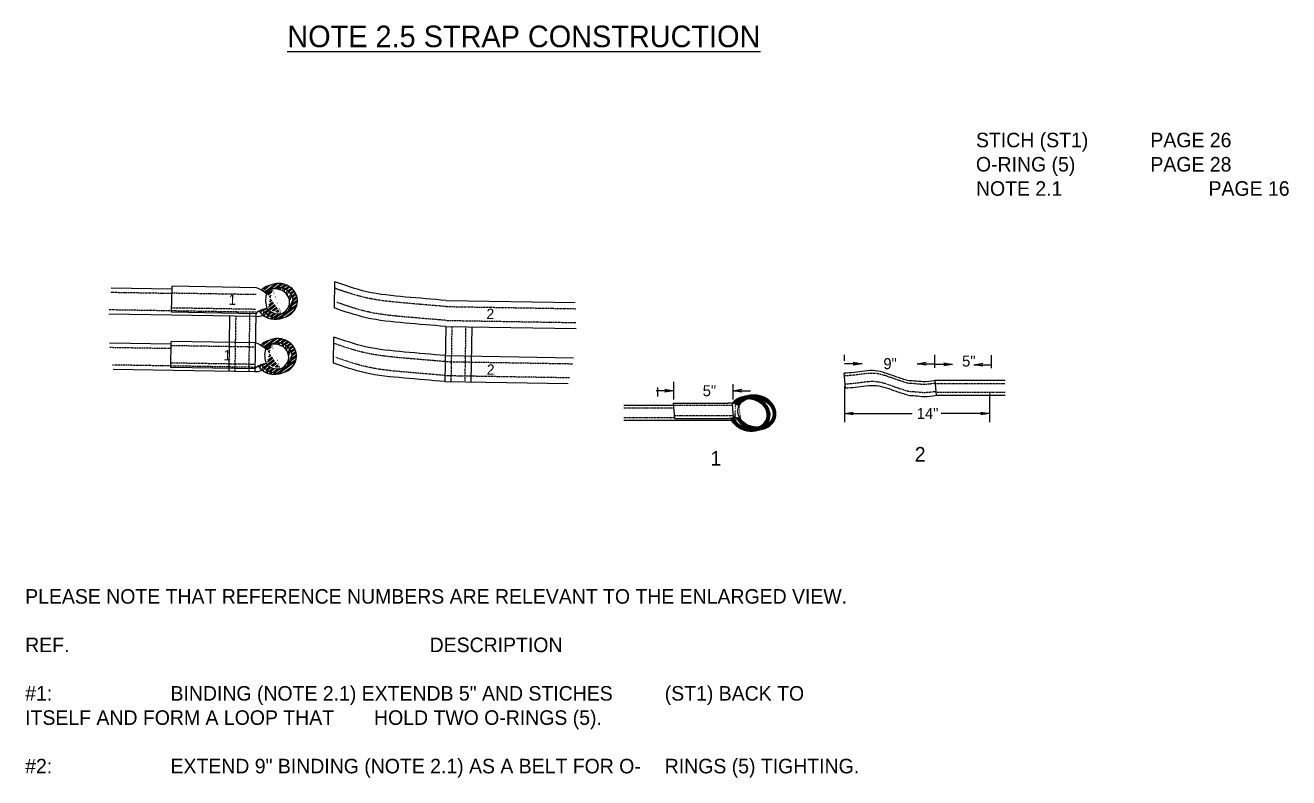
# Model space of a CAD drawing. Header units: inches. Extents: x -1914 to 19746, y -1697 to -663.
# Drawn here: x 3864.3 to 4151.1, y -1459.4 to -1288.6 of the extents above; entities that cross this region are included whole.
import ezdxf

# ---------------------------------------------------------------- set-up
doc = ezdxf.new("R2010")
doc.units = ezdxf.units.IN
doc.header["$MEASUREMENT"] = 0
doc.linetypes.add('HIDDEN', pattern=[0.375, 0.25, -0.125])
for name, color, linetype in [('FRAME 025', 7, 'Continuous'), ('Object', 7, 'Continuous'), ('PEN2', 95, 'Continuous'), ('STECH', 7, 'HIDDEN'), ('TEXT', 7, 'Continuous'), ('WEBB', 5, 'Continuous')]:
    doc.layers.add(name, color=color, linetype=linetype)
pattern_1 = [(45, (2722.417940778496, -1313.246540020826), (-0.2651650429449553, 0.2651650429449554), []), (45, (2722.417940778496, -1313.059040020826), (-0.2651650429449553, 0.2651650429449554), [])]

# ---------------------------------------------------------------- blocks, each defined once
blk = doc.blocks.new('_OPEN')
at = {"color": 0, "linetype": 'ByBlock'}
for p, q in [((-1, 0.1666666666666667), (0, 0)), ((0, 0), (-1, -0.1666666666666667)), ((0, 0), (-1, 0))]:
    blk.add_line(p, q, dxfattribs=at)

msp = doc.modelspace()

# ---------------------------------------------------------------- hatches: boundary and pattern name
at = {"layer": 'Object'}
h = msp.add_hatch(dxfattribs=at)
h.set_pattern_fill('STEEL', color=256, scale=7.875, angle=21.74594133471755, style=0)
h.set_pattern_definition([(66.74594133471754, (-9701.074452430457, 3009.115861400337), (-0.9044075696360754, 0.3886400501877895), []), (66.74594133471754, (-9701.256803785713, 3009.573022770525), (-0.9044075696360754, 0.3886400501877895), [])])
edge = h.paths.add_edge_path()
edge.add_spline(control_points=[(3922.822442128996, -1355.006321702015), (3921.959762038792, -1355.193054926212), (3921.038375919739, -1355.126596666197), (3919.36119738317, -1354.491612996479), (3918.614549081291, -1353.902347538926), (3918.136940553317, -1353.143442966757), (3918.136526423008, -1353.142784464937), (3918.136112504306, -1353.142125837344)], knot_values=[3.671411641015162, 3.671411641015162, 3.671411641015162, 3.671411641015162, 4.307589330311941, 4.307589330311941, 4.967161628472229, 4.967161628472229, 4.96773432703916, 4.96773432703916, 4.96773432703916, 4.96773432703916], degree=3, periodic=0)
edge.add_arc((3919.20142879133, -1356.523054954764), 3.544796254853861, 107.4894163604706, 120.7984482440348)
edge.add_spline(control_points=[(3917.386423626383, -1353.478167971697), (3917.623603756172, -1353.835084898706), (3917.921116168856, -1354.152569166954), (3918.261197012482, -1354.42000216782)], knot_values=[3.695136360913526, 3.695136360913526, 3.695136360913526, 3.695136360913526, 4.01059126026386, 4.01059126026386, 4.01059126026386, 4.01059126026386], degree=3, periodic=0)
edge.add_spline(control_points=[(3918.261197012482, -1354.42000216782), (3918.607218508967, -1354.692106783249), (3918.99730862678, -1354.912396231879), (3920.266486137718, -1355.392909770449), (3921.225489000493, -1355.452459587628), (3922.357304578103, -1355.181602883733), (3922.594189493204, -1355.103359216622), (3922.822442128996, -1355.006321702016)], knot_values=[4.01059126026386, 4.01059126026386, 4.01059126026386, 4.01059126026386, 4.331556637742382, 4.331556637742382, 4.99112893590267, 4.99112893590267, 5.170611964407131, 5.170611964407131, 5.170611964407131, 5.170611964407131], degree=3, periodic=0)
edge = h.paths.add_edge_path()
edge.add_ellipse((3921.831193174716, -1351.173487073042), major_axis=(3.287416700117855, -0.0549415370004946), ratio=0.8981863060654416, start_angle=283.0778511501356, end_angle=477.9644723641135)
edge.add_ellipse((3921.02902213764, -1351.428335624154), major_axis=(3.287416700117855, -0.0549415370004946), ratio=0.8981863060654416, start_angle=297.9644723640812, end_angle=463.0778511501823, ccw=False)
edge = h.paths.add_edge_path()
edge.add_spline(control_points=[(3918.27485001829, -1348.984783825318), (3918.456790236347, -1348.731746725793), (3918.669088123512, -1348.499302374365), (3919.24176350686, -1348.005309545073), (3919.625429564921, -1347.770479917114), (3920.037115267083, -1347.596196250084)], knot_values=[8.312373289872625, 8.312373289872625, 8.312373289872625, 8.312373289872625, 8.541552787916967, 8.541552787916967, 8.865204548485444, 8.865204548485444, 8.865204548485444, 8.865204548485444], degree=3, periodic=0)
edge.add_spline(control_points=[(3920.037115267083, -1347.596196250083), (3919.323255346511, -1347.752299770827), (3918.649747033263, -1348.078877652811), (3918.032256168779, -1348.611528554312), (3917.962502928734, -1348.676242381625), (3917.895210208459, -1348.743307135069)], knot_values=[1.826315613440295, 1.826315613440295, 1.826315613440295, 1.826315613440295, 2.352839743261517, 2.352839743261517, 2.422409424560479, 2.422409424560479, 2.422409424560479, 2.422409424560479], degree=3, periodic=0)
edge.add_arc((3914.431182904797, -1354.608475130763), 6.811731114647802, 55.648267690501484, 59.43347323823849, ccw=False)
h = msp.add_hatch(dxfattribs=at)
h.set_pattern_fill('STEEL', color=256, scale=5.90625, angle=171.7459413347175, style=0)
h.set_pattern_definition([(216.7459413347175, (-9701.074452430457, 3009.115861400337), (0.4416899291894176, -0.5915819559065421), []), (216.7459413347175, (-9701.127447264724, 3008.750544621957), (0.4416899291894176, -0.5915819559065421), [])])
edge = h.paths.add_edge_path()
edge.add_spline(control_points=[(3922.822442128996, -1355.006321702015), (3922.854166069686, -1354.999454830046), (3922.885810621912, -1354.992245565924), (3923.807075954242, -1354.771775998033), (3924.626253980858, -1354.284656894038), (3925.761339652352, -1352.940139819211), (3926.088582471335, -1352.098418955305), (3926.10284742896, -1351.244877855432), (3926.111285343541, -1350.739996797697), (3926.012785402398, -1350.233879773065), (3925.47371240583, -1348.942244165927), (3924.828649929132, -1348.246604384113), (3923.239954049059, -1347.362409135388), (3922.299534256435, -1347.170595053218), (3920.921882698072, -1347.299638891886), (3920.464406878738, -1347.415305952997), (3920.037115267083, -1347.596196250084)], knot_values=[4.96773432703916, 4.96773432703916, 4.96773432703916, 4.96773432703916, 4.99112893590267, 4.99112893590267, 5.650701234062958, 5.650701234062958, 6.283185307179586, 6.283185307179586, 6.283185307179586, 6.657308155960239, 6.657308155960239, 7.316880454120526, 7.316880454120526, 7.976452752280815, 7.976452752280815, 8.312373289872625, 8.312373289872625, 8.312373289872625, 8.312373289872625], degree=3, periodic=0)
edge.add_spline(control_points=[(3920.037115267083, -1347.596196250084), (3919.625429564921, -1347.770479917114), (3919.24176350686, -1348.005309545073), (3918.669088123512, -1348.499302374365), (3918.456790236347, -1348.731746725793), (3918.27485001829, -1348.984783825318)], knot_values=[8.312373289872625, 8.312373289872625, 8.312373289872625, 8.312373289872625, 8.636025050441102, 8.636025050441102, 8.865204548485444, 8.865204548485444, 8.865204548485444, 8.865204548485444], degree=3, periodic=0)
edge.add_arc((3914.431182904822, -1354.608475130777), 6.811731114647804, 47.3672740987173, 55.648267690736816, ccw=False)
edge.add_ellipse((3921.831193174716, -1351.173487073042), major_axis=(3.287416700117855, -0.0549415370004946), ratio=0.8981863060654416, start_angle=477.9644723641135, end_angle=508.8024525735498, ccw=False)
edge.add_ellipse((3921.831193174716, -1351.173487073042), major_axis=(3.287416700117855, -0.0549415370004946), ratio=0.8981863060654416, start_angle=283.0778511501356, end_angle=477.9644723641135, ccw=False)
edge.add_ellipse((3921.831193174716, -1351.173487073042), major_axis=(3.287416700117855, -0.0549415370004946), ratio=0.8981863060654416, start_angle=218.7406299957094, end_angle=283.0778511501356, ccw=False)
edge.add_arc((3919.201428791328, -1356.523054954765), 3.544796254853861, 89.43845968713076, 107.489416360411)
edge.add_spline(control_points=[(3918.136112504306, -1353.142125837344), (3918.136526423008, -1353.142784464937), (3918.136940553317, -1353.143442966757), (3918.614549081291, -1353.902347538926), (3919.36119738317, -1354.491612996479), (3921.038375919739, -1355.126596666197), (3921.959762038792, -1355.193054926212), (3922.822442128996, -1355.006321702015)], knot_values=[3.671411641015162, 3.671411641015162, 3.671411641015162, 3.671411641015162, 3.671984339582093, 3.671984339582093, 4.331556637742382, 4.331556637742382, 4.96773432703916, 4.96773432703916, 4.96773432703916, 4.96773432703916], degree=3, periodic=0)
h = msp.add_hatch(dxfattribs=at)
h.set_pattern_fill('STEEL', color=256, scale=7.875, angle=21.74594133471755, style=0)
h.set_pattern_definition([(66.74594133471754, (-9701.28333173699, 2996.617606744774), (-0.9044075696360754, 0.3886400501877895), []), (66.74594133471754, (-9701.465683092247, 2997.074768114962), (-0.9044075696360754, 0.3886400501877895), [])])
edge = h.paths.add_edge_path()
edge.add_spline(control_points=[(3922.613562822458, -1367.504576357577), (3921.750882732254, -1367.691309581775), (3920.829496613203, -1367.62485132176), (3919.152318076634, -1366.989867652042), (3918.405669774755, -1366.400602194489), (3917.928061246781, -1365.641697622319), (3917.927647116472, -1365.6410391205), (3917.92723319777, -1365.640380492907)], knot_values=[3.671411641015162, 3.671411641015162, 3.671411641015162, 3.671411641015162, 4.307589330311941, 4.307589330311941, 4.967161628472229, 4.967161628472229, 4.96773432703916, 4.96773432703916, 4.96773432703916, 4.96773432703916], degree=3, periodic=0)
edge.add_arc((3918.992549484794, -1369.021309610327), 3.544796254853861, 107.4894163604706, 120.7984482440348)
edge.add_spline(control_points=[(3917.177544319848, -1365.97642262726), (3917.414724449636, -1366.333339554269), (3917.712236862322, -1366.650823822517), (3918.052317705944, -1366.918256823382)], knot_values=[3.695136360913526, 3.695136360913526, 3.695136360913526, 3.695136360913526, 4.01059126026386, 4.01059126026386, 4.01059126026386, 4.01059126026386], degree=3, periodic=0)
edge.add_spline(control_points=[(3918.052317705944, -1366.918256823382), (3918.398339202431, -1367.190361438812), (3918.788429320244, -1367.410650887442), (3920.057606831182, -1367.891164426011), (3921.016609693957, -1367.950714243191), (3922.148425271567, -1367.679857539296), (3922.385310186668, -1367.601613872185), (3922.613562822458, -1367.504576357578)], knot_values=[4.01059126026386, 4.01059126026386, 4.01059126026386, 4.01059126026386, 4.331556637742382, 4.331556637742382, 4.99112893590267, 4.99112893590267, 5.170611964407131, 5.170611964407131, 5.170611964407131, 5.170611964407131], degree=3, periodic=0)
edge = h.paths.add_edge_path()
edge.add_ellipse((3921.62231386818, -1363.671741728605), major_axis=(3.287416700117855, -0.0549415370004946), ratio=0.8981863060654416, start_angle=283.0778511501356, end_angle=477.9644723641135)
edge.add_ellipse((3920.820142831104, -1363.926590279716), major_axis=(3.287416700117855, -0.0549415370004946), ratio=0.8981863060654416, start_angle=297.9644723640812, end_angle=463.0778511501823, ccw=False)
edge = h.paths.add_edge_path()
edge.add_spline(control_points=[(3918.065970711754, -1361.483038480881), (3918.247910929811, -1361.230001381356), (3918.460208816976, -1360.997557029928), (3919.032884200322, -1360.503564200636), (3919.416550258386, -1360.268734572677), (3919.828235960547, -1360.094450905647)], knot_values=[8.312373289872625, 8.312373289872625, 8.312373289872625, 8.312373289872625, 8.541552787916967, 8.541552787916967, 8.865204548485444, 8.865204548485444, 8.865204548485444, 8.865204548485444], degree=3, periodic=0)
edge.add_spline(control_points=[(3919.828235960547, -1360.094450905646), (3919.114376039975, -1360.25055442639), (3918.440867726727, -1360.577132308373), (3917.823376862243, -1361.109783209875), (3917.753623622199, -1361.174497037188), (3917.686330901923, -1361.241561790632)], knot_values=[1.826315613440295, 1.826315613440295, 1.826315613440295, 1.826315613440295, 2.352839743261517, 2.352839743261517, 2.422409424560479, 2.422409424560479, 2.422409424560479, 2.422409424560479], degree=3, periodic=0)
edge.add_arc((3914.222303598261, -1367.106729786326), 6.811731114647802, 55.648267690501484, 59.43347323823849, ccw=False)
h = msp.add_hatch(dxfattribs=at)
h.set_pattern_fill('STEEL', color=256, scale=5.90625, angle=171.7459413347175, style=0)
h.set_pattern_definition([(216.7459413347175, (-9701.28333173699, 2996.617606744774), (0.4416899291894176, -0.5915819559065421), []), (216.7459413347175, (-9701.336326571258, 2996.252289966394), (0.4416899291894176, -0.5915819559065421), [])])
edge = h.paths.add_edge_path()
edge.add_spline(control_points=[(3922.613562822458, -1367.504576357577), (3922.645286763151, -1367.497709485609), (3922.676931315376, -1367.490500221487), (3923.598196647707, -1367.270030653596), (3924.417374674322, -1366.782911549601), (3925.552460345816, -1365.438394474774), (3925.879703164799, -1364.596673610868), (3925.893968122424, -1363.743132510995), (3925.902406037005, -1363.23825145326), (3925.803906095862, -1362.732134428628), (3925.264833099294, -1361.44049882149), (3924.619770622596, -1360.744859039676), (3923.031074742521, -1359.860663790951), (3922.0906549499, -1359.668849708781), (3920.713003391536, -1359.797893547449), (3920.255527572202, -1359.913560608559), (3919.828235960547, -1360.094450905647)], knot_values=[4.96773432703916, 4.96773432703916, 4.96773432703916, 4.96773432703916, 4.99112893590267, 4.99112893590267, 5.650701234062958, 5.650701234062958, 6.283185307179586, 6.283185307179586, 6.283185307179586, 6.657308155960239, 6.657308155960239, 7.316880454120526, 7.316880454120526, 7.976452752280815, 7.976452752280815, 8.312373289872625, 8.312373289872625, 8.312373289872625, 8.312373289872625], degree=3, periodic=0)
edge.add_spline(control_points=[(3919.828235960547, -1360.094450905647), (3919.416550258386, -1360.268734572677), (3919.032884200322, -1360.503564200636), (3918.460208816976, -1360.997557029928), (3918.247910929811, -1361.230001381356), (3918.065970711754, -1361.483038480881)], knot_values=[8.312373289872625, 8.312373289872625, 8.312373289872625, 8.312373289872625, 8.636025050441102, 8.636025050441102, 8.865204548485444, 8.865204548485444, 8.865204548485444, 8.865204548485444], degree=3, periodic=0)
edge.add_arc((3914.222303598286, -1367.10672978634), 6.811731114647804, 47.3672740987173, 55.648267690736816, ccw=False)
edge.add_ellipse((3921.62231386818, -1363.671741728605), major_axis=(3.287416700117855, -0.0549415370004946), ratio=0.8981863060654416, start_angle=477.9644723641135, end_angle=508.8024525735498, ccw=False)
edge.add_ellipse((3921.62231386818, -1363.671741728605), major_axis=(3.287416700117855, -0.0549415370004946), ratio=0.8981863060654416, start_angle=283.0778511501356, end_angle=477.9644723641135, ccw=False)
edge.add_ellipse((3921.62231386818, -1363.671741728605), major_axis=(3.287416700117855, -0.0549415370004946), ratio=0.8981863060654416, start_angle=218.7406299957094, end_angle=283.0778511501356, ccw=False)
edge.add_arc((3918.992549484792, -1369.021309610328), 3.544796254853861, 89.43845968713076, 107.489416360411)
edge.add_spline(control_points=[(3917.92723319777, -1365.640380492907), (3917.927647116472, -1365.6410391205), (3917.928061246781, -1365.641697622319), (3918.405669774755, -1366.400602194489), (3919.152318076634, -1366.989867652042), (3920.829496613203, -1367.62485132176), (3921.750882732254, -1367.691309581775), (3922.613562822458, -1367.504576357577)], knot_values=[3.671411641015162, 3.671411641015162, 3.671411641015162, 3.671411641015162, 3.671984339582093, 3.671984339582093, 4.331556637742382, 4.331556637742382, 4.96773432703916, 4.96773432703916, 4.96773432703916, 4.96773432703916], degree=3, periodic=0)
h = msp.add_hatch(dxfattribs=at)
h.set_pattern_fill('STEEL', color=256, scale=3, style=0)
h.set_pattern_definition(pattern_1)
edge = h.paths.add_edge_path()
edge.add_spline(control_points=[(4024.375125884666, -1377.803217997196), (4024.505783919203, -1378.123706016906), (4024.681414384203, -1378.430550211624), (4025.142294448191, -1379.044966574289), (4025.440394776152, -1379.345111608717), (4026.112504982063, -1379.867107202791), (4026.486499459444, -1380.08898106089), (4027.281831950053, -1380.44042966999), (4027.703137871797, -1380.569992738951), (4028.562336172857, -1380.727859195748), (4029.000187596175, -1380.756154841807), (4029.860691779777, -1380.707975063146), (4030.283324850387, -1380.631491038544), (4031.081604812054, -1380.375867660815), (4031.45725575197, -1380.19666115444), (4032.12994676826, -1379.744197868086), (4032.426888618626, -1379.47076916617), (4032.911439011635, -1378.848517129122), (4033.098680256892, -1378.499670680665), (4033.245774632374, -1378.049820698808), (4033.268822551288, -1377.969026110939), (4033.288753440104, -1377.887469646647), (4033.347891660118, -1377.645478224516), (4033.37945646663, -1377.396777729645), (4033.388625226136, -1376.756202359069), (4033.325634643315, -1376.362755762694), (4033.074175170851, -1375.606649396657), (4032.885999886232, -1375.243978594061), (4032.406136011871, -1374.576301605348), (4032.11453314901, -1374.271190412814), (4031.453463286154, -1373.738068115473), (4031.084011932708, -1373.510028901719), (4030.295623814415, -1373.145403646051), (4029.876717648824, -1373.008828531958), (4029.020053477756, -1372.83647136414), (4028.582336760396, -1372.800697748735), (4027.719804281489, -1372.833854744655), (4027.295010586322, -1372.902792619806), (4026.490127953684, -1373.143672012392), (4026.110034675477, -1373.315673666799), (4025.426184011681, -1373.754620152932), (4025.122509641575, -1374.021732334923), (4024.845019849075, -1374.360984219585), (4024.818233643768, -1374.394991971364), (4024.792112645777, -1374.429443767873)], knot_values=[3.67300975260767, 3.67300975260767, 3.67300975260767, 3.67300975260767, 3.921304663959004, 3.921304663959004, 4.208786537082537, 4.208786537082537, 4.496268410206071, 4.496268410206071, 4.783750283329604, 4.783750283329604, 5.071232156453137, 5.071232156453137, 5.35871402957667, 5.35871402957667, 5.646195902700203, 5.646195902700203, 5.933677775823736, 5.933677775823736, 6.221159648947269, 6.221159648947269, 6.283185307179586, 6.283185307179586, 6.283185307179586, 6.467225620532659, 6.467225620532659, 6.754707493656192, 6.754707493656192, 7.042189366779725, 7.042189366779725, 7.329671239903259, 7.329671239903259, 7.617153113026792, 7.617153113026792, 7.904634986150326, 7.904634986150326, 8.192116859273858, 8.192116859273858, 8.479598732397392, 8.479598732397392, 8.767080605520924, 8.767080605520924, 9.054562478644458, 9.054562478644458, 9.08610504268474, 9.08610504268474, 9.08610504268474, 9.08610504268474], degree=3, periodic=0)
edge.add_arc((4024.328812090076, -1378.11001242004), 3.709613592846787, 71.94771459204549, 82.82548890079818, ccw=False)
edge.add_ellipse((4028.744210824818, -1376.776867631587), major_axis=(3.937409418523154, -0.9622299105790116), ratio=0.8119239645371678, start_angle=222.8658756657469, end_angle=515.6699641337136, ccw=False)
edge.add_ellipse((4028.744210824818, -1376.776867631587), major_axis=(3.937409418523154, -0.9622299105790116), ratio=0.8119239645371678, start_angle=213.5657879557408, end_angle=222.8658756657469, ccw=False)
edge.add_arc((4025.361334989753, -1384.900149381799), 7.165126898857303, 92.63920528785297, 97.91131452789533)
at = {"layer": 'Object', "ltscale": 2}
h = msp.add_hatch(dxfattribs=at)
h.set_pattern_fill('STEEL', color=256, scale=3, style=0)
h.set_pattern_definition(pattern_1)
edge = h.paths.add_edge_path()
edge.add_spline(control_points=[(4025.794383381436, -1377.748120818714), (4025.911359745426, -1377.992662634183), (4026.054665154086, -1378.227795574222), (4026.468280545281, -1378.779201642866), (4026.766380873242, -1379.079346677295), (4027.438491079153, -1379.601342271368), (4027.812485556534, -1379.823216129467), (4028.607818047143, -1380.174664738567), (4029.029123968888, -1380.304227807529), (4029.888322269947, -1380.462094264326), (4030.326173693265, -1380.490389910384), (4031.186677876867, -1380.442210131724), (4031.609310947477, -1380.365726107121), (4032.407590909144, -1380.110102729392), (4032.78324184906, -1379.930896223017), (4033.45593286535, -1379.478432936664), (4033.752874715716, -1379.205004234747), (4034.237425108725, -1378.582752197699), (4034.424666353983, -1378.233905749243), (4034.571760729465, -1377.784055767385), (4034.594808648379, -1377.703261179517), (4034.614739537195, -1377.621704715225), (4034.673877757208, -1377.379713293094), (4034.70544256372, -1377.131012798222), (4034.714611323227, -1376.490437427647), (4034.651620740406, -1376.096990831271), (4034.400161267941, -1375.340884465234), (4034.211985983322, -1374.978213662638), (4033.732122108961, -1374.310536673926), (4033.4405192461, -1374.005425481392), (4032.779449383244, -1373.472303184051), (4032.409998029798, -1373.244263970297), (4031.621609911505, -1372.879638714629), (4031.202703745914, -1372.743063600535), (4030.346039574846, -1372.570706432718), (4029.908322857486, -1372.534932817312), (4029.045790378579, -1372.568089813233), (4028.620996683412, -1372.637027688384), (4027.816114050775, -1372.877907080969), (4027.436020772567, -1373.049908735376), (4026.752170108772, -1373.488855221509), (4026.448495738665, -1373.7559674035), (4026.036951275537, -1374.259111081258), (4025.89797189289, -1374.472664844375), (4025.784656382579, -1374.698011481556)], knot_values=[3.727955315211316, 3.727955315211316, 3.727955315211316, 3.727955315211316, 3.921304663959004, 3.921304663959004, 4.208786537082537, 4.208786537082537, 4.496268410206071, 4.496268410206071, 4.783750283329604, 4.783750283329604, 5.071232156453137, 5.071232156453137, 5.35871402957667, 5.35871402957667, 5.646195902700203, 5.646195902700203, 5.933677775823736, 5.933677775823736, 6.221159648947269, 6.221159648947269, 6.283185307179586, 6.283185307179586, 6.283185307179586, 6.467225620532659, 6.467225620532659, 6.754707493656192, 6.754707493656192, 7.042189366779725, 7.042189366779725, 7.329671239903259, 7.329671239903259, 7.617153113026792, 7.617153113026792, 7.904634986150326, 7.904634986150326, 8.192116859273858, 8.192116859273858, 8.479598732397392, 8.479598732397392, 8.767080605520924, 8.767080605520924, 9.054562478644458, 9.054562478644458, 9.240225003139303, 9.240225003139303, 9.240225003139303, 9.240225003139303], degree=3, periodic=0)
edge.add_arc((4024.328812090092, -1378.110012420047), 3.709613592846795, 57.22711579800051, 66.89286018792228, ccw=False)
edge.add_ellipse((4030.070196921908, -1376.511102700164), major_axis=(3.937409418523154, -0.9622299105790116), ratio=0.8119239645371679, start_angle=220.1192884484182, end_angle=529.6636518907746, ccw=False)
edge.add_arc((4025.361334989784, -1384.900149381794), 7.165126898857315, 80.40356553115987, 86.5350264100207)

# ---------------------------------------------------------------- linework, layer by layer
at = {"layer": 'FRAME 025'}
msp.add_ellipse((4030.070196921908, -1376.511102700164), major_axis=(3.937409418523154, -0.9622299105790116), ratio=0.8119239645371679, dxfattribs=at)
for points, knots in [([(4034.614739537195, -1377.621704715225), (4034.673877757208, -1377.379713293094), (4034.70544256372, -1377.131012798222), (4034.714611323227, -1376.490437427647), (4034.651620740406, -1376.096990831271), (4034.400161267941, -1375.340884465234), (4034.211985983322, -1374.978213662638), (4033.732122108961, -1374.310536673926), (4033.4405192461, -1374.005425481392), (4032.779449383244, -1373.472303184051), (4032.409998029798, -1373.244263970297), (4031.621609911505, -1372.879638714629), (4031.202703745914, -1372.743063600535), (4030.346039574846, -1372.570706432718), (4029.908322857486, -1372.534932817312), (4029.045790378579, -1372.568089813233), (4028.620996683412, -1372.637027688384), (4027.816114050775, -1372.877907080969), (4027.436020772567, -1373.049908735376), (4026.752170108772, -1373.488855221509), (4026.448495738665, -1373.7559674035), (4026.036951275537, -1374.259111081258), (4025.89797189289, -1374.472664844375), (4025.784656382579, -1374.698011481556)], [6.283185307179586, 6.283185307179586, 6.283185307179586, 6.283185307179586, 6.467225620532659, 6.467225620532659, 6.754707493656192, 6.754707493656192, 7.042189366779725, 7.042189366779725, 7.329671239903259, 7.329671239903259, 7.617153113026792, 7.617153113026792, 7.904634986150326, 7.904634986150326, 8.192116859273858, 8.192116859273858, 8.479598732397392, 8.479598732397392, 8.767080605520924, 8.767080605520924, 9.054562478644458, 9.054562478644458, 9.240225003139303, 9.240225003139303, 9.240225003139303, 9.240225003139303]), ([(4025.794383381436, -1377.748120818714), (4025.911359745426, -1377.992662634183), (4026.054665154086, -1378.227795574222), (4026.468280545281, -1378.779201642866), (4026.766380873242, -1379.079346677295), (4027.438491079153, -1379.601342271368), (4027.812485556534, -1379.823216129467), (4028.607818047143, -1380.174664738567), (4029.029123968888, -1380.304227807529), (4029.888322269947, -1380.462094264326), (4030.326173693265, -1380.490389910384), (4031.186677876867, -1380.442210131724), (4031.609310947477, -1380.365726107121), (4032.407590909144, -1380.110102729392), (4032.78324184906, -1379.930896223017), (4033.45593286535, -1379.478432936664), (4033.752874715716, -1379.205004234747), (4034.237425108725, -1378.582752197699), (4034.424666353983, -1378.233905749243), (4034.571760729465, -1377.784055767385), (4034.594808648379, -1377.703261179517), (4034.614739537195, -1377.621704715225)], [3.727955315211316, 3.727955315211316, 3.727955315211316, 3.727955315211316, 3.921304663959004, 3.921304663959004, 4.208786537082537, 4.208786537082537, 4.496268410206071, 4.496268410206071, 4.783750283329604, 4.783750283329604, 5.071232156453137, 5.071232156453137, 5.35871402957667, 5.35871402957667, 5.646195902700203, 5.646195902700203, 5.933677775823736, 5.933677775823736, 6.221159648947269, 6.221159648947269, 6.283185307179586, 6.283185307179586, 6.283185307179586, 6.283185307179586])]:
    msp.add_open_spline(points, degree=3, knots=knots, dxfattribs=at)
at = {"layer": 'Object'}
for p, q in [((4050.284590856341, -1364.801794579324), (4050.284590856341, -1363.445644093072)), ((4070.821568353196, -1366.394949760723), (4070.821568353196, -1363.445644093072)), ((4083.666554696898, -1366.480691100494), (4083.666554696898, -1363.531385432843)), ((4050.504403447931, -1371.026216735082), (4050.219760263948, -1367.6072857655)), ((4052.284590856341, -1365.445644093072), (4050.284590856341, -1365.445644093072)), ((4068.821568353196, -1365.445644093072), (4070.821568353196, -1365.445644093072)), ((4072.821568353196, -1365.591112880067), (4070.821568353196, -1365.591112880067)), ((4081.666554696898, -1365.676854219838), (4083.666554696898, -1365.676854219838)), ((4011.497661007632, -1369.573470599605), (4011.497661007632, -1373.585663205586)), ((4024.946290378624, -1370.079476852343), (4024.946290378624, -1373.585663205586)), ((4050.284590856341, -1370.602865040577), (4050.284590856341, -1378.734093547268)), ((4070.821568353196, -1369.196020221976), (4071.106211537179, -1372.614951191557)), ((4070.821568353196, -1369.196020221976), (4086.750497114239, -1369.196020221976)), ((4009.497661007632, -1371.585663205586), (4007.497661007632, -1371.585663205586)), ((4026.946290378624, -1371.585663205586), (4028.946290378624, -1371.585663205586)), ((4071.106211537179, -1372.614951191557), (4086.750497114239, -1372.614951191557)), ((4083.232491006811, -1372.196020221976), (4083.232491006811, -1378.734093547268)), ((4000.17225502269, -1374.857374794347), (4011.522691092336, -1374.857374794347)), ((4011.486738619536, -1374.42553932592), (4023.897661273149, -1374.42553932592)), ((4011.771381803517, -1377.844470295501), (4011.486738619536, -1374.42553932592)), ((4052.284590856341, -1376.734093547268), (4065.681852199681, -1376.734093547268)), ((4081.232491006811, -1376.734093547268), (4072.223466173911, -1376.734093547268)), ((4000.17225502269, -1378.276305763929), (4024.606048108884, -1378.276305763929)), ((4011.771381803517, -1377.844470295501), (4024.113762904499, -1377.844470295501))]:
    msp.add_line(p, q, dxfattribs=at)
for centre, radius, start, end in [((4024.328812090076, -1378.11001242004), 3.709613592846789, 57.22711579772091, 96.67430140377925), ((4025.361334989753, -1384.900149381799), 7.16512689885732, 80.40356553100223, 100.0272907526306), ((4025.350411465539, -1376.634748626868), 1.611812826136767, 269.1612247079358, 293.4820242367448)]:
    msp.add_arc(centre, radius, start, end, dxfattribs=at)
for centre, major_axis, ratio, start_param, end_param in [((3921.831193174716, -1351.173487073042), (3.287416700117854, -0.05494153700049458), 0.8981863060654416, 3.817744201311799, 8.88027803963074), ((3921.02902213764, -1351.428335624154), (3.287416700117854, -0.05494153700049458), 0.8981863060654416, 5.200461096720868, 8.082233195630891), ((3921.62231386818, -1363.671741728605), (3.287416700117854, -0.05494153700049458), 0.8981863060654416, 3.817744201311799, 8.88027803963074), ((3920.820142831104, -1363.926590279716), (3.287416700117854, -0.05494153700049458), 0.8981863060654416, 5.200461096720868, 8.082233195630891), ((4028.744210824818, -1376.776867631587), (3.937409418523154, -0.9622299105790116), 0.8119239645371679, 3.727426169443727, 9.00013872777437)]:
    msp.add_ellipse(centre, major_axis=major_axis, ratio=ratio, start_param=start_param, end_param=end_param, dxfattribs=at)
for points, knots in [([(3920.037115267083, -1347.596196250083), (3919.323255346511, -1347.752299770827), (3918.649747033263, -1348.078877652811), (3918.032256168779, -1348.611528554312), (3917.962502928734, -1348.676242381625), (3917.895210208459, -1348.743307135069)], [1.826315613440295, 1.826315613440295, 1.826315613440295, 1.826315613440295, 2.352839743261517, 2.352839743261517, 2.422409424560479, 2.422409424560479, 2.422409424560479, 2.422409424560479]), ([(3918.136112504306, -1353.142125837344), (3918.136526423008, -1353.142784464937), (3918.136940553317, -1353.143442966757), (3918.614549081291, -1353.902347538926), (3919.36119738317, -1354.491612996479), (3921.068657174794, -1355.138061219337), (3922.027660037569, -1355.197611036517), (3923.807075954242, -1354.771775998033), (3924.626253980858, -1354.284656894038), (3925.761339652352, -1352.940139819211), (3926.088582471335, -1352.098418955305), (3926.10284742896, -1351.244877855432), (3926.111285343541, -1350.739996797697), (3926.012785402398, -1350.233879773065), (3925.47371240583, -1348.942244165928), (3924.828649929132, -1348.246604384113), (3923.239954049059, -1347.362409135388), (3922.299534256435, -1347.170595053219), (3920.473984595445, -1347.341593252656), (3919.589742062055, -1347.705141393948), (3918.669088123512, -1348.499302374365), (3918.456790236347, -1348.731746725793), (3918.27485001829, -1348.984783825318)], [3.671411641015162, 3.671411641015162, 3.671411641015162, 3.671411641015162, 3.671984339582093, 3.671984339582093, 4.331556637742382, 4.331556637742382, 4.99112893590267, 4.99112893590267, 5.650701234062958, 5.650701234062958, 6.283185307179586, 6.283185307179586, 6.283185307179586, 6.657308155960239, 6.657308155960239, 7.316880454120526, 7.316880454120526, 7.976452752280815, 7.976452752280815, 8.636025050441102, 8.636025050441102, 8.865204548485444, 8.865204548485444, 8.865204548485444, 8.865204548485444]), ([(3917.386423626383, -1353.478167971697), (3917.864927032637, -1354.198236577255), (3918.588993603382, -1354.757807220451), (3920.266486137718, -1355.392909770449), (3921.225489000493, -1355.452459587628), (3922.357304578103, -1355.181602883733), (3922.594189493204, -1355.103359216622), (3922.822442128996, -1355.006321702016)], [3.695136360913526, 3.695136360913526, 3.695136360913526, 3.695136360913526, 4.331556637742382, 4.331556637742382, 4.99112893590267, 4.99112893590267, 5.170611964407131, 5.170611964407131, 5.170611964407131, 5.170611964407131]), ([(3919.828235960547, -1360.094450905646), (3919.114376039975, -1360.25055442639), (3918.440867726727, -1360.577132308373), (3917.823376862243, -1361.109783209875), (3917.753623622199, -1361.174497037188), (3917.686330901923, -1361.241561790632)], [1.826315613440295, 1.826315613440295, 1.826315613440295, 1.826315613440295, 2.352839743261517, 2.352839743261517, 2.422409424560479, 2.422409424560479, 2.422409424560479, 2.422409424560479]), ([(3917.92723319777, -1365.640380492907), (3917.927647116472, -1365.6410391205), (3917.928061246781, -1365.641697622319), (3918.405669774755, -1366.400602194489), (3919.152318076634, -1366.989867652042), (3920.859777868258, -1367.6363158749), (3921.818780731033, -1367.69586569208), (3923.598196647707, -1367.270030653596), (3924.417374674322, -1366.782911549601), (3925.552460345818, -1365.438394474774), (3925.879703164799, -1364.596673610868), (3925.893968122424, -1363.743132510995), (3925.902406037005, -1363.23825145326), (3925.803906095862, -1362.732134428628), (3925.264833099294, -1361.44049882149), (3924.619770622596, -1360.744859039676), (3923.031074742521, -1359.860663790951), (3922.090654949898, -1359.668849708781), (3920.265105288909, -1359.839847908219), (3919.380862755519, -1360.203396049511), (3918.460208816976, -1360.997557029928), (3918.247910929811, -1361.230001381356), (3918.065970711754, -1361.483038480881)], [3.671411641015162, 3.671411641015162, 3.671411641015162, 3.671411641015162, 3.671984339582093, 3.671984339582093, 4.331556637742382, 4.331556637742382, 4.99112893590267, 4.99112893590267, 5.650701234062958, 5.650701234062958, 6.283185307179586, 6.283185307179586, 6.283185307179586, 6.657308155960239, 6.657308155960239, 7.316880454120526, 7.316880454120526, 7.976452752280815, 7.976452752280815, 8.636025050441102, 8.636025050441102, 8.865204548485444, 8.865204548485444, 8.865204548485444, 8.865204548485444]), ([(3917.177544319848, -1365.97642262726), (3917.656047726101, -1366.696491232818), (3918.380114296844, -1367.256061876014), (3920.057606831182, -1367.891164426011), (3921.016609693957, -1367.950714243191), (3922.148425271567, -1367.679857539296), (3922.385310186668, -1367.601613872185), (3922.613562822458, -1367.504576357578)], [3.695136360913526, 3.695136360913526, 3.695136360913526, 3.695136360913526, 4.331556637742382, 4.331556637742382, 4.99112893590267, 4.99112893590267, 5.170611964407131, 5.170611964407131, 5.170611964407131, 5.170611964407131]), ([(4033.288753440104, -1377.887469646647), (4033.347891660118, -1377.645478224516), (4033.37945646663, -1377.396777729645), (4033.388625226136, -1376.756202359069), (4033.325634643315, -1376.362755762694), (4033.074175170851, -1375.606649396657), (4032.885999886232, -1375.243978594061), (4032.406136011871, -1374.576301605348), (4032.11453314901, -1374.271190412814), (4031.453463286154, -1373.738068115473), (4031.084011932708, -1373.510028901719), (4030.295623814415, -1373.145403646051), (4029.876717648824, -1373.008828531958), (4029.020053477756, -1372.83647136414), (4028.582336760396, -1372.800697748735), (4027.719804281489, -1372.833854744655), (4027.295010586322, -1372.902792619806), (4026.490127953684, -1373.143672012392), (4026.110034675477, -1373.315673666799), (4025.426184011681, -1373.754620152932), (4025.122509641575, -1374.021732334923), (4024.845019849075, -1374.360984219585), (4024.818233643768, -1374.394991971364), (4024.792112645777, -1374.429443767873)], [6.283185307179586, 6.283185307179586, 6.283185307179586, 6.283185307179586, 6.467225620532659, 6.467225620532659, 6.754707493656192, 6.754707493656192, 7.042189366779725, 7.042189366779725, 7.329671239903259, 7.329671239903259, 7.617153113026792, 7.617153113026792, 7.904634986150326, 7.904634986150326, 8.192116859273858, 8.192116859273858, 8.479598732397392, 8.479598732397392, 8.767080605520924, 8.767080605520924, 9.054562478644458, 9.054562478644458, 9.08610504268474, 9.08610504268474, 9.08610504268474, 9.08610504268474]), ([(4024.375125884666, -1377.803217997196), (4024.505783919203, -1378.123706016906), (4024.681414384203, -1378.430550211624), (4025.142294448191, -1379.044966574289), (4025.440394776152, -1379.345111608717), (4026.112504982063, -1379.867107202791), (4026.486499459444, -1380.08898106089), (4027.281831950053, -1380.44042966999), (4027.703137871797, -1380.569992738951), (4028.562336172857, -1380.727859195748), (4029.000187596175, -1380.756154841807), (4029.860691779777, -1380.707975063146), (4030.283324850387, -1380.631491038544), (4031.081604812054, -1380.375867660815), (4031.45725575197, -1380.19666115444), (4032.12994676826, -1379.744197868086), (4032.426888618626, -1379.47076916617), (4032.911439011635, -1378.848517129122), (4033.098680256892, -1378.499670680665), (4033.245774632374, -1378.049820698808), (4033.268822551288, -1377.969026110939), (4033.288753440104, -1377.887469646647)], [3.67300975260767, 3.67300975260767, 3.67300975260767, 3.67300975260767, 3.921304663959004, 3.921304663959004, 4.208786537082537, 4.208786537082537, 4.496268410206071, 4.496268410206071, 4.783750283329604, 4.783750283329604, 5.071232156453137, 5.071232156453137, 5.35871402957667, 5.35871402957667, 5.646195902700203, 5.646195902700203, 5.933677775823736, 5.933677775823736, 6.221159648947269, 6.221159648947269, 6.283185307179586, 6.283185307179586, 6.283185307179586, 6.283185307179586])]:
    msp.add_open_spline(points, degree=3, knots=knots, dxfattribs=at)
for points in [[(4064.410477977638, -1369.196020221976), (4061.812341341282, -1368.348617759763), (4057.268049349209, -1367.051286431435), (4052.44553413366, -1367.421951751829), (4050.219760263948, -1367.6072857655)], [(4064.69512116162, -1372.614951191557), (4062.096984525264, -1371.767548729344), (4057.552692533191, -1370.470217401016), (4052.730177317641, -1370.84088272141), (4050.504403447931, -1371.026216735082)], [(4064.410477977638, -1369.196020221976), (4066.103543867388, -1369.297538396404), (4068.082277024434, -1369.455709523969), (4070.821568353196, -1369.196020221976)], [(4064.69512116162, -1372.614951191557), (4066.388187051369, -1372.716469365986), (4068.366920208417, -1372.874640493551), (4071.106211537179, -1372.614951191557)]]:
    msp.add_spline(points, degree=3, dxfattribs=at)
at = {"layer": 'STECH', "ltscale": 0.015}
for p, q in [((3883.693062866663, -1349.214628648847), (3897.595309331773, -1349.446972418514)), ((3916.689517881814, -1349.766087779074), (3897.595309331775, -1349.446972418514)), ((3883.322272928148, -1353.146481616246), (3916.623720900254, -1353.703037995577)), ((3916.633590447489, -1353.112495463101), (3897.53938189745, -1352.793380102541)), ((3959.835468253032, -1352.463193673596), (3989.256970696362, -1352.954905772363)), ((3912.079778905885, -1354.61160902091), (3911.870899599349, -1367.109863676472)), ((3915.239208626321, -1354.073704073684), (3915.02045977255, -1367.16250126172)), ((3959.782830667786, -1355.612753846798), (3989.353756444383, -1356.10696320963)), ((3961.137734300015, -1357.013715366119), (3960.928854993479, -1369.511970021682)), ((3964.287294473223, -1357.066352951366), (3964.078415166685, -1369.564607606929)), ((3883.528294407402, -1361.7136205148), (3897.386430025237, -1361.945227074077)), ((3916.49050812251, -1361.673799902162), (3897.396299572469, -1361.354684541602)), ((3916.424711140953, -1365.610750118664), (3897.330502590914, -1365.291634758104)), ((3959.626588946496, -1364.961448329159), (3988.534881159338, -1365.44458331056)), ((3884.094560216072, -1365.661134193238), (3916.414841593718, -1366.20129265114)), ((3959.573951361248, -1368.11100850236), (3987.878357564712, -1368.584050931294)), ((4070.821568353196, -1369.946020221976), (4086.750497114239, -1369.946020221976)), ((4071.106211537179, -1371.864951191557), (4086.750497114239, -1371.864951191557)), ((4000.17225502269, -1375.432700602631), (4011.522691092336, -1375.432700602631)), ((4011.522691092336, -1374.857374794347), (4024.823019801828, -1374.857374794347)), ((4000.17225502269, -1377.617845064447), (4011.719496525955, -1377.617845064447)), ((4011.719496525955, -1377.195919291913), (4024.991920291044, -1377.195919291913))]:
    msp.add_line(p, q, dxfattribs=at)
for points, knots in [([(3959.744938863581, -1352.458699491281), (3957.469792237698, -1352.270586315338), (3955.193079199058, -1352.082346279743), (3951.16470327802, -1351.735449310209), (3949.416279423271, -1351.590096287732), (3945.879929374521, -1351.217788366798), (3944.099502909481, -1350.983422692081), (3940.696989391974, -1350.289575479122), (3939.092710116765, -1349.836118424862), (3936.532918624671, -1349.014964098587), (3935.547870704364, -1348.675834452699), (3934.571391864098, -1348.336779516864)], [0, 0, 0, 0, 1.741493415111728, 1.741493415111728, 3.0739754380664, 3.0739754380664, 4.406457461021072, 4.406457461021072, 5.631699969540563, 5.631699969540563, 6.414820146914224, 6.414820146914224, 6.414820146914224, 6.414820146914224]), ([(3959.873360057236, -1355.617248029113), (3957.598173293891, -1355.429131534533), (3955.324552998694, -1355.241141903996), (3950.910555941033, -1354.861037270747), (3948.762476727003, -1354.687907106182), (3945.180485773108, -1354.258943935799), (3943.717591511439, -1354.035821392624), (3939.84427984701, -1353.18813675233), (3937.425901371731, -1352.350864612645), (3934.949466436727, -1351.489954163535)], [0, 0, 0, 0, 1.741524138021427, 1.741524138021427, 3.377448202313881, 3.377448202313881, 4.538477965213065, 4.538477965213065, 6.529456204055178, 6.529456204055178, 6.529456204055178, 6.529456204055178]), ([(3959.536059557044, -1364.956954146844), (3957.26091293116, -1364.7688409709), (3954.98419989252, -1364.580600935306), (3950.955823971482, -1364.233703965772), (3949.207400116733, -1364.088350943295), (3945.671050067984, -1363.716043022361), (3943.890623602943, -1363.481677347644), (3940.488110085436, -1362.787830134685), (3938.883830810229, -1362.334373080424), (3936.324039318135, -1361.51321875415), (3935.338991397826, -1361.174089108262), (3934.36251255756, -1360.835034172427)], [0, 0, 0, 0, 1.741493415111728, 1.741493415111728, 3.0739754380664, 3.0739754380664, 4.406457461021072, 4.406457461021072, 5.631699969540563, 5.631699969540563, 6.414820146914224, 6.414820146914224, 6.414820146914224, 6.414820146914224]), ([(3959.6644807507, -1368.115502684676), (3957.389293987355, -1367.927386190096), (3955.115673692157, -1367.739396559559), (3950.701676634495, -1367.35929192631), (3948.553597420465, -1367.186161761745), (3944.97160646657, -1366.757198591362), (3943.508712204901, -1366.534076048187), (3939.635400540472, -1365.686391407893), (3937.217022065193, -1364.849119268207), (3934.740587130191, -1363.988208819098)], [0, 0, 0, 0, 1.741524138021427, 1.741524138021427, 3.377448202313881, 3.377448202313881, 4.538477965213065, 4.538477965213065, 6.529456204055178, 6.529456204055178, 6.529456204055178, 6.529456204055178])]:
    msp.add_open_spline(points, degree=3, knots=knots, dxfattribs=at)
for points in [[(4064.461845155618, -1369.813006138015), (4061.863708519262, -1368.965603675802), (4057.319416527189, -1367.668272347474), (4052.49690131164, -1368.038937667868), (4050.271127441928, -1368.22427168154)], [(4064.617862411828, -1371.686974176131), (4062.019725775473, -1370.839571713918), (4057.475433783399, -1369.54224038559), (4052.65291856785, -1369.912905705984), (4050.427144698139, -1370.098239719655)], [(4064.461845155618, -1369.813006138015), (4066.154911045368, -1369.914524312444), (4068.133644202414, -1370.072695440009), (4070.872935531176, -1369.813006138015)], [(4064.617862411828, -1371.686974176131), (4066.310928301577, -1371.788492350559), (4068.289661458625, -1371.946663478125), (4071.028952787387, -1371.686974176131)]]:
    msp.add_spline(points, degree=3, dxfattribs=at)
at = {"layer": 'TEXT'}
for p, q in [((4007.910089465551, -1372.857374794347), (4007.910089465551, -1370.857374794347)), ((4024.792112645776, -1374.429443767873), (4025.031405727424, -1377.742622563226))]:
    msp.add_line(p, q, dxfattribs=at)
at = {"layer": 'WEBB'}
for p, q in [((3897.52293265206, -1353.777617656667), (3897.621628124396, -1347.872192331912)), ((3916.715836674435, -1348.191307692473), (3897.621628124394, -1347.872192331913)), ((3934.496938821736, -1352.791663529445), (3934.595634294074, -1346.886238204691)), ((3883.832075051279, -1348.232439449669), (3897.611758577164, -1348.462734864388)), ((3916.617141202098, -1354.096733017227), (3897.52293265206, -1353.777617656667)), ((3959.858497196577, -1351.08526109782), (3989.1554147427, -1351.574891049308)), ((3883.275490651988, -1354.130212224193), (3916.607271654862, -1354.687275549702)), ((3910.70184633011, -1354.588580077364), (3910.492967023576, -1367.086834732927)), ((3916.617141202096, -1354.096733017229), (3916.398392348325, -1367.185530205265)), ((3934.288059515198, -1365.289918185008), (3934.386754987538, -1359.384492860254)), ((3959.759801724238, -1356.990686422574), (3959.550922417704, -1369.488941078137)), ((3959.759801724238, -1356.990686422574), (3989.337200737866, -1357.485003970533)), ((3965.665227048998, -1357.089381894912), (3965.45634774246, -1369.587636550475)), ((3883.433783236833, -1360.727528514964), (3897.402879270629, -1360.960989519951)), ((3897.314053345524, -1366.27587231223), (3897.41274881786, -1360.370446987475)), ((3916.506957367899, -1360.689562348036), (3897.412748817856, -1360.370446987476)), ((3959.64961789004, -1363.583515753383), (3988.760643996848, -1364.070038961088)), ((3884.284042838639, -1366.648813420378), (3916.398392348328, -1367.185530205265)), ((3916.408261895562, -1366.59498767279), (3897.314053345524, -1366.275872312229)), ((3959.5509224177, -1369.488941078137), (3987.528309537563, -1369.956518142402))]:
    msp.add_line(p, q, dxfattribs=at)
for centre, radius, start, end in [((3914.43118290482, -1354.608475130778), 6.811731114647706, 47.3672740987321, 70.4031439888232), ((3924.124214677042, -1351.005583954311), 5.271157359961398, 164.5009656615902, 201.9793061913876), ((3919.201428791326, -1356.523054954766), 3.544796254853819, 89.43845968711138, 136.8057221101488), ((3917.029028915642, -1352.046170620786), 2.674568083366388, 260.9270588713181, 297.4321556523796), ((3914.222303598286, -1367.106729786341), 6.811731114647706, 47.3672740987321, 70.4031439888232), ((3923.915335370506, -1363.503838609874), 5.271157359961398, 164.5009656615902, 201.9793061913876), ((3916.820149609106, -1364.544425276349), 2.674568083366388, 260.9270588713181, 297.4321556523796), ((3918.99254948479, -1369.021309610329), 3.544796254853819, 89.43845968711138, 136.8057221101488)]:
    msp.add_arc(centre, radius, start, end, dxfattribs=at)
for points in [[(3959.858497196577, -1351.08526109782), (3950.620198810546, -1350.302090617017), (3941.7813956097, -1349.094279336023), (3934.595634294074, -1346.886238204692)], [(3959.75980172424, -1356.990686422574), (3950.521503338208, -1356.207515941771), (3941.682700137362, -1354.999704660776), (3934.496938821736, -1352.791663529445)], [(3959.64961789004, -1363.583515753383), (3950.411319504008, -1362.80034527258), (3941.572516303162, -1361.592533991586), (3934.386754987536, -1359.384492860254)], [(3959.550922417704, -1369.488941078137), (3950.312624031671, -1368.705770597334), (3941.473820830824, -1367.497959316339), (3934.288059515198, -1365.289918185008)]]:
    msp.add_spline(points, degree=3, dxfattribs=at)

# ---------------------------------------------------------------- block references
at = {"layer": 'Object', "xscale": 2, "yscale": 2, "zscale": 2}
for p in [(4054.284590856341, -1365.445644093072), (4074.821568353196, -1365.591112880067), (4011.497661007632, -1371.585663205586), (4083.232491006811, -1376.734093547268)]:
    msp.add_blockref('_OPEN', p, dxfattribs=at)
at = {"layer": 'Object', "xscale": 2, "yscale": 2, "zscale": 2, "rotation": 180}
for p in [(4066.821568353196, -1365.445644093072), (4079.666554696898, -1365.676854219838), (4024.946290378624, -1371.585663205586), (4050.284590856341, -1376.734093547268)]:
    msp.add_blockref('_OPEN', p, dxfattribs=at)

# ---------------------------------------------------------------- texts
at = {"layer": 'Object'}
for s, p in [('1', (4019.848475348595, -1388.547292303656)), ('2', (4066.234792964462, -1387.637708806798))]:
    msp.add_text(s, height=3.3, dxfattribs=at).set_placement(p)
at = {"layer": 'Object', "char_height": 2.5, "attachment_point": 5}
for s, insert in [('9"', (4060.639046821603, -1365.445644093072)), ('5"', (4078.513231033381, -1364.857703477503)), ('5"', (4019.630188761543, -1371.585663205586)), ('14"', (4069.150106828734, -1376.734093547268))]:
    msp.add_mtext(s, dxfattribs=dict(at, insert=insert))
at = {"layer": 'PEN2', "attachment_point": 1}
for s, insert, char_height, width in [('\\pt91.8192;{\\C0;         \\LNOTE 2.5 STRAP CONSTRUCTION\\H0.9091x;\\l\\P\\P\\P\\P }', (3907.411912469273, -1288.710464396827), 4.9, 189.0271489540769), ('\\pt91.8192;{\\C0;PLEASE NOTE THAT REFERENCE NUMBERS ARE RELEVANT TO THE ENLARGED VIEW.\\P\\PREF.^IDESCRIPTION\\P\\P\\pt33;#1: ^IBINDING (NOTE 2.1) EXTENDB 5" AND STICHES ^I(ST1) BACK TO ITSELF AND FORM A LOOP THAT ^IHOLD TWO O-RINGS (5). \\P\\P#2: ^IEXTEND 9" BINDING (NOTE 2.1) AS A BELT FOR O-^IRINGS (5) TIGHTING. \\P\\pt91.8192;\\P\\Ftxt.shx|c1;\\P\\Ftxt.shx|c0;\\P\\P\\P\\H0.9091x; }', (3864.281840542393, -1416.595704958304), 3.3, 179.273621186785)]:
    msp.add_mtext(s, dxfattribs=dict(at, insert=insert, char_height=char_height, width=width))
at = {"layer": 'TEXT'}
for s, p in [('1', (3910.412036501948, -1352.064952903192)), ('2', (3968.981263282931, -1355.285793620948)), ('1', (3909.272293364436, -1364.661105995968)), ('2', (3969.059953791391, -1367.911201898106))]:
    msp.add_text(s, height=2.326217164238385, rotation=358.698683813295, dxfattribs=at).set_placement(p)
at = {"layer": 'TEXT', "insert": (4080.136438262251, -1313.027521396301), "char_height": 3.3, "width": 210.3834796663278, "attachment_point": 1}
msp.add_mtext('STICH (ST1)^I^IPAGE 26 \\PO-RING (5)^I^IPAGE 28\\PNOTE 2.1^I^I^IPAGE 16', dxfattribs=at)

doc.saveas('drawing.dxf')
